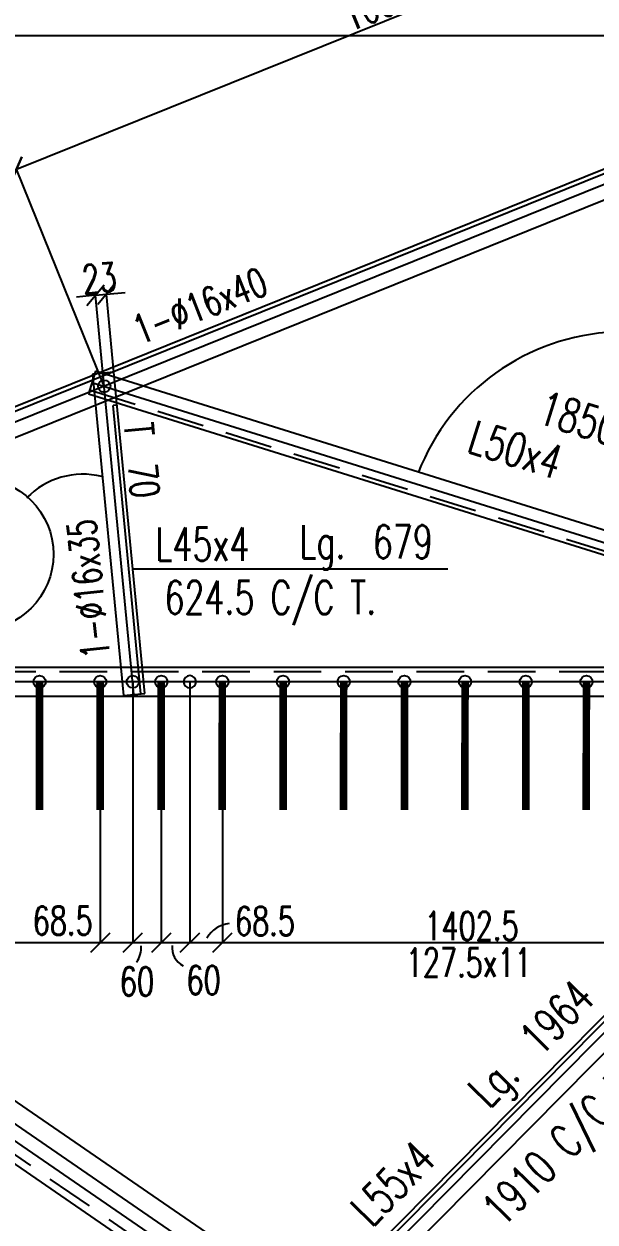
# Model space of a CAD drawing. Extents: x 610737 to 626957, y -3756 to 7724.
# Drawn here: x 616414 to 617614, y 2813 to 5333 of the extents above; entities that cross this region are included whole.
import ezdxf
from ezdxf.enums import TextEntityAlignment as Align

# ---------------------------------------------------------------- set-up
doc = ezdxf.new("R2010")
doc.units = 0
doc.header["$LTSCALE"] = 200
doc.header["$MEASUREMENT"] = 0
doc.linetypes.add('DASHED', pattern=[0.75, 0.5, -0.25])
doc.layers.get('0').update_dxf_attribs({"linetype": 'CONTINUOUS'})
for name, color, linetype in [('ASSI', 6, 'CONTINUOUS'), ('BOLLINI_1', 7, 'CONTINUOUS'), ('FORI', 2, 'CONTINUOUS'), ('LINEA_ANG', 2, 'CONTINUOUS'), ('LS', 7, 'CONTINUOUS'), ('QT_MPR', 7, 'CONTINUOUS'), ('TRAT-Y', 7, 'DASHED')]:
    doc.layers.add(name, color=color, linetype=linetype)
doc.styles.add('QUOTE', font='ROMANS8.SHX', dxfattribs={"width": 0.7})
doc.styles.add('RQL', font='ROMANS8.SHX', dxfattribs={"width": 0.7})
doc.styles.add('RS', font='ROMANS8.shx', dxfattribs={"width": 0.7})
doc.styles.get("Standard").update_dxf_attribs({"font": 'ROMANS8.SHX', "width": 0.7})
doc.dimstyles.new('TRATTO', dxfattribs={"dimscale": 0, "dimtxt": 60, "dimasz": 40, "dimexe": 0, "dimexo": 0, "dimgap": 5, "dimtad": 1, "dimrnd": 0.5, "dimdsep": 46, "dimtxsty": 'RS', "dimblk1": 'OBLIQUE', "dimblk2": 'OBLIQUE', "dimsah": 1, "dimcen": 0.09, "dimclrd": 2, "dimclre": 2, "dimclrt": 7, "dimadec": 0, "dimazin": 0, "dimtfac": 1, "dimtix": 1, "dimtmove": 2, "dimatfit": 3, "dimfxl": 1, "dimtolj": 1, "dimtzin": 0, "dimarcsym": 0})

# ---------------------------------------------------------------- blocks, each defined once
blk = doc.blocks.new('_OBLIQUE')
at = {"color": 0, "linetype": 'ByBlock'}
blk.add_line((-0.5, -0.5), (0.5, 0.5), dxfattribs=at)
blk = doc.blocks.new('*D20')
at = {"layer": 'LS', "color": 2, "lineweight": -2, "transparency": 16777216}
for p, q in [((613014.4, 5308.5), (613014.4, 6621.5)), ((613014.4, 6621.5), (618155.9, 6621.5)), ((618155.9, 5308.5), (618155.9, 6621.5))]:
    blk.add_line(p, q, dxfattribs=at)
at = {"layer": 'LS', "color": 2, "lineweight": -2, "transparency": 16777216, "xscale": 40, "yscale": 40, "zscale": 40, "rotation": 180}
blk.add_blockref('_OBLIQUE', (613014.4, 6621.5), dxfattribs=at)
at = {"layer": 'LS', "color": 2, "lineweight": -2, "transparency": 16777216, "xscale": 40, "yscale": 40, "zscale": 40}
blk.add_blockref('_OBLIQUE', (618155.9, 6621.5), dxfattribs=at)
at = {"layer": 'LS', "color": 7, "transparency": 16777216, "insert": (615585.2, 6659.3), "char_height": 60, "attachment_point": 5, "style": 'RS'}
blk.add_mtext('\\A1;5141.5 SUR TRUSQ. 75', dxfattribs=at)
blk = doc.blocks.new('ASSE98')
blk.add_line((0, 0), (1, 0))
at = {"color": 7, "style": 'QUOTE', "width": 0.5, "flags": 1}
for tag, p in [('TI', (1.38308, 6.82731)), ('DI_S', (1.38308, 6.42178)), ('D_S', (1.38308, 6.02092)), ('E_S', (1.38308, 5.68065)), ('NFORI', (1.36454, 5.29792)), ('ALAR', (1.36349, 4.93246)), ('FAM', (1.3775, 4.54645)), ('ALA', (1.38308, 4.19257)), ('DISP2', (1.38308, 3.84971)), ('DISP1', (1.38308, 3.50686)), ('PINZAF', (1.38308, 3.164)), ('PINZAI', (1.38308, 2.82114)), ('TRP', (1.38308, 2.47829)), ('NP', (1.38308, 2.13543)), ('SV', (1.38308, 1.79257)), ('PESO', (1.38308, 1.44971)), ('QUA', (1.38308, 1.10686)), ('LUN', (1.38308, 0.764)), ('PROF', (1.38308, 0.42114)), ('POS', (1.38308, 0.07829))]:
    blk.add_attdef(tag, p, '', height=0.2, dxfattribs=at)
at = {"color": 7, "flags": 1}
for tag, p in [('LAV1', (3.07431, 6.82847)), ('LAV2', (3.07431, 6.49513)), ('LAV3', (3.07431, 6.1618)), ('LAV4', (3.07431, 5.82847)), ('LAV5', (3.07431, 5.49513)), ('LAV6', (3.07431, 5.1618)), ('LAV7', (3.07431, 4.82847)), ('LAV8', (3.07431, 4.49513)), ('LAV9', (3.07431, 4.1618)), ('LAV10', (3.07431, 3.82847))]:
    blk.add_attdef(tag, p, '', height=0.2, dxfattribs=at)
blk = doc.blocks.new('16')
blk.add_circle((0, 0), 1)
blk = doc.blocks.new('*D27')
at = {"layer": 'QT_MPR', "color": 2, "lineweight": -2, "transparency": 16777216}
for p, q in [((614859.2, 4405.8), (616398.6, 5027.4)), ((616582.9, 4571), (616398.6, 5027.4)), ((615043.5, 3949.5), (614859.2, 4405.8))]:
    blk.add_line(p, q, dxfattribs=at)
at = {"layer": 'QT_MPR', "color": 2, "lineweight": -2, "transparency": 16777216, "xscale": 40, "yscale": 40, "zscale": 40}
for p, rotation in [((616398.6, 5027.4), 21.98638531622208), ((614859.2, 4405.8), 201.9863853162221)]:
    blk.add_blockref('_OBLIQUE', p, dxfattribs=dict(at, rotation=rotation))
at = {"layer": 'QT_MPR', "color": 7, "transparency": 16777216, "insert": (615615.8, 4749.1), "char_height": 60, "attachment_point": 5, "rotation": 21.9864, "style": 'RS'}
blk.add_mtext('\\A1;1660', dxfattribs=at)
blk = doc.blocks.new('*D28')
at = {"layer": 'QT_MPR', "color": 2, "lineweight": -2, "transparency": 16777216}
for p, q in [((616398.6, 5027.4), (617938, 5648.9)), ((618122.3, 5192.5), (617938, 5648.9)), ((616582.9, 4571), (616398.6, 5027.4))]:
    blk.add_line(p, q, dxfattribs=at)
at = {"layer": 'QT_MPR', "color": 2, "lineweight": -2, "transparency": 16777216, "xscale": 40, "yscale": 40, "zscale": 40}
for p, rotation in [((617938, 5648.9), 21.98638531622208), ((616398.6, 5027.4), 201.9863853162221)]:
    blk.add_blockref('_OBLIQUE', p, dxfattribs=dict(at, rotation=rotation))
at = {"layer": 'QT_MPR', "color": 7, "transparency": 16777216, "insert": (617155.2, 5370.6), "char_height": 60, "attachment_point": 5, "rotation": 21.9864, "style": 'RS'}
blk.add_mtext('\\A1;1660', dxfattribs=at)
blk = doc.blocks.new('*D44')
at = {"layer": 'QT_MPR', "color": 2, "lineweight": -2, "transparency": 16777216}
for p, q in [((616831.1, 3949.5), (616831.1, 3400.8)), ((618233.6, 3949.5), (618233.6, 3400.8)), ((618233.6, 3400.8), (616831.1, 3400.8))]:
    blk.add_line(p, q, dxfattribs=at)
at = {"layer": 'QT_MPR', "color": 2, "lineweight": -2, "transparency": 16777216, "xscale": 40, "yscale": 40, "zscale": 40}
for p, rotation in [((616831.1, 3400.8), 179.9999999999988), ((618233.6, 3400.8), 359.9999999999989)]:
    blk.add_blockref('_OBLIQUE', p, dxfattribs=dict(at, rotation=rotation))
at = {"layer": 'QT_MPR', "color": 7, "transparency": 16777216, "insert": (617348.7, 3359), "char_height": 60, "attachment_point": 5, "style": 'RS'}
blk.add_mtext('\\A1;127.5x11', dxfattribs=at)
blk = doc.blocks.new('*D45')
at = {"layer": 'QT_MPR', "color": 2, "lineweight": -2, "transparency": 16777216}
for p, q in [((616831.1, 3949.5), (616831.1, 3400.8)), ((618233.6, 3949.5), (618233.6, 3400.8)), ((618233.6, 3400.8), (616831.1, 3400.8))]:
    blk.add_line(p, q, dxfattribs=at)
at = {"layer": 'QT_MPR', "color": 2, "lineweight": -2, "transparency": 16777216, "xscale": 40, "yscale": 40, "zscale": 40}
for p, rotation in [((616831.1, 3400.8), 179.9999999999988), ((618233.6, 3400.8), 359.9999999999989)]:
    blk.add_blockref('_OBLIQUE', p, dxfattribs=dict(at, rotation=rotation))
at = {"layer": 'QT_MPR', "color": 7, "transparency": 16777216, "insert": (617354.7, 3435.8), "char_height": 60, "attachment_point": 5, "style": 'RS'}
blk.add_mtext('\\A1;1402.5', dxfattribs=at)
blk = doc.blocks.new('*D46')
at = {"layer": 'QT_MPR', "color": 2, "lineweight": -2, "transparency": 16777216}
for p, q in [((616762.8, 3949.5), (616762.8, 3400.8)), ((616831.1, 3949.5), (616831.1, 3400.8)), ((616831.1, 3400.8), (616762.8, 3400.8))]:
    blk.add_line(p, q, dxfattribs=at)
at = {"layer": 'QT_MPR', "color": 2, "lineweight": -2, "transparency": 16777216, "xscale": 40, "yscale": 40, "zscale": 40}
for p, rotation in [((616762.8, 3400.8), 179.9999999999988), ((616831.1, 3400.8), 359.9999999999989)]:
    blk.add_blockref('_OBLIQUE', p, dxfattribs=dict(at, rotation=rotation))
at = {"layer": 'QT_MPR', "color": 7, "transparency": 16777216, "insert": (616920.7, 3446), "char_height": 60, "attachment_point": 5, "style": 'RS'}
blk.add_mtext('\\A1;68.5', dxfattribs=at)
blk = doc.blocks.new('*D47')
at = {"layer": 'QT_MPR', "color": 2, "lineweight": -2, "transparency": 16777216}
for p, q in [((616702.8, 3949.5), (616702.8, 3400.8)), ((616762.8, 3949.5), (616762.8, 3400.8)), ((616762.8, 3400.8), (616702.8, 3400.8))]:
    blk.add_line(p, q, dxfattribs=at)
at = {"layer": 'QT_MPR', "color": 2, "lineweight": -2, "transparency": 16777216, "xscale": 40, "yscale": 40, "zscale": 40}
for p, rotation in [((616702.8, 3400.8), 179.9999999999988), ((616762.8, 3400.8), 359.9999999999989)]:
    blk.add_blockref('_OBLIQUE', p, dxfattribs=dict(at, rotation=rotation))
at = {"layer": 'QT_MPR', "color": 7, "transparency": 16777216, "insert": (616791.7, 3322), "char_height": 60, "attachment_point": 5, "style": 'RS'}
blk.add_mtext('\\A1;60', dxfattribs=at)
blk = doc.blocks.new('*D48')
at = {"layer": 'QT_MPR', "color": 2, "lineweight": -2, "transparency": 16777216}
for p, q in [((616642.8, 3949.5), (616642.8, 3400.8)), ((616702.8, 3949.5), (616702.8, 3400.8)), ((616702.8, 3400.8), (616642.8, 3400.8))]:
    blk.add_line(p, q, dxfattribs=at)
at = {"layer": 'QT_MPR', "color": 2, "lineweight": -2, "transparency": 16777216, "xscale": 40, "yscale": 40, "zscale": 40}
for p, rotation in [((616642.8, 3400.8), 179.9999999999988), ((616702.8, 3400.8), 359.9999999999989)]:
    blk.add_blockref('_OBLIQUE', p, dxfattribs=dict(at, rotation=rotation))
at = {"layer": 'QT_MPR', "color": 7, "transparency": 16777216, "insert": (616651.7, 3319), "char_height": 60, "attachment_point": 5, "style": 'RS'}
blk.add_mtext('\\A1;60', dxfattribs=at)
blk = doc.blocks.new('*D49')
at = {"layer": 'QT_MPR', "color": 2, "lineweight": -2, "transparency": 16777216}
for p, q in [((616574.5, 3949.5), (616574.5, 3400.8)), ((616642.8, 3949.5), (616642.8, 3400.8)), ((616642.8, 3400.8), (616574.5, 3400.8))]:
    blk.add_line(p, q, dxfattribs=at)
at = {"layer": 'QT_MPR', "color": 2, "lineweight": -2, "transparency": 16777216, "xscale": 40, "yscale": 40, "zscale": 40}
for p, rotation in [((616574.5, 3400.8), 179.9999999999988), ((616642.8, 3400.8), 359.9999999999989)]:
    blk.add_blockref('_OBLIQUE', p, dxfattribs=dict(at, rotation=rotation))
at = {"layer": 'QT_MPR', "color": 7, "transparency": 16777216, "insert": (616495.7, 3447), "char_height": 60, "attachment_point": 5, "style": 'RS'}
blk.add_mtext('\\A1;68.5', dxfattribs=at)
blk = doc.blocks.new('*D50')
at = {"layer": 'QT_MPR', "color": 2, "lineweight": -2, "transparency": 16777216}
for p, q in [((615172, 3949.5), (615172, 3400.8)), ((616574.5, 3949.5), (616574.5, 3400.8)), ((616574.5, 3400.8), (615172, 3400.8))]:
    blk.add_line(p, q, dxfattribs=at)
at = {"layer": 'QT_MPR', "color": 2, "lineweight": -2, "transparency": 16777216, "xscale": 40, "yscale": 40, "zscale": 40}
for p, rotation in [((615172, 3400.8), 179.9999999999988), ((616574.5, 3400.8), 359.9999999999989)]:
    blk.add_blockref('_OBLIQUE', p, dxfattribs=dict(at, rotation=rotation))
at = {"layer": 'QT_MPR', "color": 7, "transparency": 16777216, "insert": (615511.7, 3352), "char_height": 60, "attachment_point": 5, "style": 'RS'}
blk.add_mtext('\\A1;127.5x11', dxfattribs=at)
blk = doc.blocks.new('*D51')
at = {"layer": 'QT_MPR', "color": 2, "lineweight": -2, "transparency": 16777216}
for p, q in [((615172, 3949.5), (615172, 3400.8)), ((616574.5, 3949.5), (616574.5, 3400.8)), ((616574.5, 3400.8), (615172, 3400.8))]:
    blk.add_line(p, q, dxfattribs=at)
at = {"layer": 'QT_MPR', "color": 2, "lineweight": -2, "transparency": 16777216, "xscale": 40, "yscale": 40, "zscale": 40}
for p, rotation in [((615172, 3400.8), 179.9999999999988), ((616574.5, 3400.8), 359.9999999999989)]:
    blk.add_blockref('_OBLIQUE', p, dxfattribs=dict(at, rotation=rotation))
at = {"layer": 'QT_MPR', "color": 7, "transparency": 16777216, "insert": (615487.7, 3435.8), "char_height": 60, "attachment_point": 5, "style": 'RS'}
blk.add_mtext('\\A1;1402.5', dxfattribs=at)
blk = doc.blocks.new('*D129')
at = {"layer": 'LS', "color": 2, "lineweight": -2, "transparency": 16777216}
for p, q in [((616564.5, 4762.2), (616524.6, 4758.3)), ((616564.5, 4762.2), (616587.4, 4764.4)), ((616582.9, 4571), (616564.5, 4762.2)), ((616587.4, 4764.4), (616627.2, 4768.2)), ((616603.1, 4600.7), (616587.4, 4764.4))]:
    blk.add_line(p, q, dxfattribs=at)
at = {"layer": 'LS', "color": 2, "lineweight": -2, "transparency": 16777216, "xscale": 40, "yscale": 40, "zscale": 40}
for p, rotation in [((616564.5, 4762.2), 5.505885908999986), ((616587.4, 4764.4), 185.505885909)]:
    blk.add_blockref('_OBLIQUE', p, dxfattribs=dict(at, rotation=rotation))
at = {"layer": 'LS', "color": 7, "transparency": 16777216, "insert": (616572.6, 4798.1), "char_height": 60, "attachment_point": 5, "rotation": 5.5059, "style": 'RS'}
blk.add_mtext('\\A1;23', dxfattribs=at)
blk = doc.blocks.new('*D135')
at = {"layer": 'QT_MPR', "color": 2, "lineweight": -2, "transparency": 16777216}
for p, q in [((615043.5, 3949.5), (614584.1, 3281.4)), ((616560.2, 1922.4), (614584.1, 3281.4)), ((617019.6, 2590.4), (616560.2, 1922.4))]:
    blk.add_line(p, q, dxfattribs=at)
at = {"layer": 'QT_MPR', "color": 2, "lineweight": -2, "transparency": 16777216, "xscale": 40, "yscale": 40, "zscale": 40}
for p, rotation in [((614584.1, 3281.4), 145.4833869201743), ((616560.2, 1922.4), 325.4833869201743)]:
    blk.add_blockref('_OBLIQUE', p, dxfattribs=dict(at, rotation=rotation))
at = {"layer": 'QT_MPR', "color": 7, "transparency": 16777216, "insert": (615592, 2630.7), "char_height": 60, "attachment_point": 5, "rotation": 325.4834, "style": 'RS'}
blk.add_mtext('\\A1;2398', dxfattribs=at)
blk = doc.blocks.new('bull')
at = {"style": 'RS', "width": 0.7, "flags": 1}
for tag, p in [('NN', (-12.25, 0)), ('DIAMETRO', (0, -4.86)), ('SERRAGGIO', (0, -9.71)), ('LUNGHEZZA', (0, -14.57)), ('NB', (0, -19.43)), ('TIPO', (0, -24.12)), ('EL', (-0.14, -29))]:
    blk.add_attdef(tag, p, '', height=3, dxfattribs=at)
at = {"style": 'RS', "width": 0.7}
blk.add_attdef('BULLONE', (0, 0), '', height=3, dxfattribs=at)
blk = doc.blocks.new('xxx')
blk.add_circle((0, 0), 8)
at = {"color": 3, "style": 'RQL', "width": 0.7}
blk.add_attdef('POS', text='', height=4, dxfattribs=at).set_placement((0, 0), align=Align.MIDDLE)
at = {"color": 3, "style": 'RQL', "width": 0.7, "flags": 1}
blk.add_attdef('POS1', (-0.39, -5.42), '', height=2, dxfattribs=at)
at = {"style": 'RQL', "width": 0.7, "flags": 1}
blk.add_attdef('TIPO', (-0.39, -8.66), '', height=2, dxfattribs=at)

msp = doc.modelspace()

# ---------------------------------------------------------------- linework, layer by layer
at = {"layer": 'ASSI', "color": 2}
msp.add_line((613014.4, 5308.467), (618155.939, 5308.467), dxfattribs=at)
at = {"layer": 'LINEA_ANG'}
for p, q in [((618769.828, 1435.369), (613258.346, 5225.659)), ((618136.101, 5230.449), (615007.482, 3967.27)), ((613122.683, 5185.454), (618756.111, 1311.301)), ((615029.945, 3911.634), (618158.564, 5174.813)), ((616564.595, 4602.914), (616549.657, 4555.197)), ((616603.14, 4600.654), (616558.348, 4596.336)), ((616558.348, 4596.336), (616623.496, 3920.469)), ((618382.596, 4033.795), (616564.595, 4602.914)), ((616668.289, 3924.787), (616603.14, 4600.654)), ((616549.657, 4555.197), (618367.659, 3986.078)), ((616609.856, 4530.977), (616601.396, 4530.162)), ((618363.208, 3986.233), (616983.025, 2588.954)), ((618389.02, 3979.455), (615016.02, 3979.455)), ((617022.154, 2550.303), (618402.338, 3947.582)), ((615016.02, 3919.455), (618389.02, 3919.455)), ((616623.496, 3920.469), (616668.289, 3924.787))]:
    msp.add_line(p, q, dxfattribs=at)
at = {"layer": 'LINEA_ANG', "color": 2}
for p, q in [((618139.47, 5222.104), (615010.852, 3958.925)), ((616659.828, 3923.971), (616601.396, 4530.162)), ((618369.611, 3979.908), (616989.428, 2582.629))]:
    msp.add_line(p, q, dxfattribs=at)
at = {"layer": 'LS', "color": 6}
for p, q in [((613014.4, 5308.467), (618942.092, 1231.946)), ((617304.704, 4186), (616643.11, 4186)), ((618732.379, 1412.577), (614843.537, 4086.964))]:
    msp.add_line(p, q, dxfattribs=at)
at = {"layer": 'LS', "color": 6, "const_width": 16}
for points in [[(616446.99, 3949.455), (616446.99, 3679.455)], [(616702.804, 3949.455), (616702.804, 3679.455)], [(616958.619, 3949.455), (616958.619, 3679.455)], [(617213.619, 3949.455), (617213.619, 3679.455)], [(617468.619, 3949.455), (617468.619, 3679.455)]]:
    msp.add_lwpolyline(points, dxfattribs=at)
at = {"layer": 'LS', "color": 2, "linetype": 'DASHED', "const_width": 16}
for points in [[(616574.49, 3949.455), (616574.16, 3679.456)], [(616831.119, 3949.455), (616830.788, 3679.456)], [(617086.119, 3949.455), (617085.788, 3679.456)], [(617341.119, 3949.455), (617340.788, 3679.456)], [(617596.119, 3949.455), (617595.788, 3679.456)]]:
    msp.add_lwpolyline(points, dxfattribs=at)
at = {"layer": 'LS', "color": 6}
for centre, radius, start, end in [((617675.846, 4220.772), 464.665, 92.484499, 158.774371), ((616537.989, 4220.565), 165.277, 76.096239, 135.698741), ((616851.251, 3381.461), 59.797, 95.322844, 151.492805), ((616609.561, 3390.571), 51.258, 323.3856, 3.835319), ((616767.708, 3389.816), 42.323, 172.964682, 243.31852)]:
    msp.add_arc(centre, radius, start, end, dxfattribs=at)
at = {"layer": 'TRAT-Y'}
for p, q in [((613131.749, 5198.638), (618765.177, 1324.485)), ((616552.197, 4563.309), (618370.198, 3994.19)), ((618389.02, 3970.455), (615016.02, 3970.455))]:
    msp.add_line(p, q, dxfattribs=at)

# ---------------------------------------------------------------- block references
at = {"layer": 'ASSI'}
for p, xscale, rotation in [((618147.332, 5202.631), 3374, 201.9863853162221), ((613122.683, 5185.454), 6837, 325.4833869201743), ((618389.02, 3949.455), 3373, 179.9999999999987)]:
    msp.add_blockref('ASSE98', p, dxfattribs=dict(at, xscale=xscale, rotation=rotation))
ref = msp.add_blockref('ASSE98', (616645.395, 3922.58), dxfattribs=dict(at, xscale=679, rotation=95.50588590875066))
ref.add_attrib('PROF', 'L45x4', (616690.447, 4203.791), dxfattribs={"layer": '0', "color": 2, "height": 70, "style": 'QUOTE', "width": 0.7})
ref.add_attrib('LUN', '679', (617147.314, 4208.791), dxfattribs={"layer": '0', "color": 2, "height": 70, "style": 'QUOTE', "width": 0.7})
ref.add_attrib('PESO', '624.5 C/C T.', (616709.447, 4091.791), dxfattribs={"layer": '0', "color": 2, "height": 70, "style": 'QUOTE', "width": 0.7})
ref.add_attrib('SV', 'Lg.', (616993.18, 4208.791), dxfattribs={"layer": '0', "color": 2, "height": 70, "style": 'QUOTE', "width": 0.7})
ref.add_attrib('LAV1', 'T  70', (616624.359, 4491.309), dxfattribs={"layer": '0', "color": 254, "height": 60, "rotation": 275.505886, "width": 0.7})
ref = msp.add_blockref('ASSE98', (616557.126, 4579.055), dxfattribs=dict(at, xscale=1905, rotation=342.6174510168051))
ref.add_attrib('PROF', 'L50x4', (617342.587, 4433.891), dxfattribs={"layer": '0', "color": 2, "height": 70, "rotation": 342.617451, "style": 'QUOTE', "width": 0.7})
ref.add_attrib('LUN', '1905', (617824.397, 4283.062), dxfattribs={"layer": '0', "color": 2, "height": 70, "rotation": 342.617451, "style": 'QUOTE', "width": 0.7})
ref.add_attrib('PESO', '1850.5 C/C T.', (617490.408, 4494.831), dxfattribs={"layer": '0', "color": 2, "height": 70, "rotation": 342.617451, "style": 'QUOTE', "width": 0.7})
ref.add_attrib('SV', 'Lg.', (617677.303, 4329.109), dxfattribs={"layer": '0', "color": 2, "height": 70, "rotation": 342.617451, "style": 'QUOTE', "width": 0.7})
ref = msp.add_blockref('ASSE98', (618380.994, 3968.664), dxfattribs=dict(at, xscale=1964, rotation=225.3526654755436))
ref.add_attrib('PROF', 'L55x4', (617144.834, 2800.168), dxfattribs={"layer": '0', "color": 2, "height": 70, "rotation": 45.352665, "style": 'QUOTE', "width": 0.7})
ref.add_attrib('LUN', '1964', (617499.625, 3159.353), dxfattribs={"layer": '0', "color": 2, "height": 70, "rotation": 45.352665, "style": 'QUOTE', "width": 0.7})
ref.add_attrib('PESO', '1910 C/C T.', (617420.596, 2799.887), dxfattribs={"layer": '0', "color": 2, "height": 70, "rotation": 45.352665, "style": 'QUOTE', "width": 0.7})
ref.add_attrib('SV', 'Lg.', (617391.309, 3049.696), dxfattribs={"layer": '0', "color": 2, "height": 70, "rotation": 45.352665, "style": 'QUOTE', "width": 0.7})
at = {"layer": 'BOLLINI_1', "xscale": 19.99799999950235, "yscale": 19.99799999950235, "zscale": 19.99799999950235}
msp.add_blockref('xxx', (616316.322, 4217.537), dxfattribs=at).add_auto_attribs({'POS': '625'})
at = {"layer": 'FORI'}
for p, xscale, yscale, zscale, rotation in [((616582.893, 4570.989), 13, 13, 13, 354.587717412), ((616446.99, 3949.455), 13.00000000000001, 13.00000000000001, 13.00000000000001, 0.001922885999996471), ((616574.49, 3949.455), 13, 13, 13, 0.09178720199999989), ((616642.804, 3949.455), 13, 13, 13, 354.6778698089999), ((616702.804, 3949.455), 13, 13, 13, 354.6778698089999), ((616762.804, 3949.455), -13, 13, 13, 5.322130191000074), ((616831.119, 3949.455), 13.00000000000001, 13.00000000000001, 13.00000000000001, 0.001922885999996472), ((616958.619, 3949.455), 13.00000000000001, 13.00000000000001, 13.00000000000001, 0.001922885999996472), ((617086.119, 3949.455), 13.00000000000001, 13.00000000000001, 13.00000000000001, 0.001922885999996472), ((617213.619, 3949.455), 13.00000000000001, 13.00000000000001, 13.00000000000001, 0.001922885999996472), ((617341.119, 3949.455), 13.00000000000001, 13.00000000000001, 13.00000000000001, 0.001922885999996472), ((617468.619, 3949.455), 13.00000000000001, 13.00000000000001, 13.00000000000001, 0.001922885999996472), ((617596.119, 3949.455), 13.00000000000001, 13.00000000000001, 13.00000000000001, 0.001922885999996472)]:
    msp.add_blockref('16', p, dxfattribs=dict(at, xscale=xscale, yscale=yscale, zscale=zscale, rotation=rotation))
at = {"layer": 'LS', "color": 7, "xscale": 20, "yscale": 20, "zscale": 20}
for p, rotation, values in [((616658.704, 4658), 21.69510946079689, {'BULLONE': '1-%%c16x40                '}), ((616595.704, 4002), 96.1322224976793, {'BULLONE': '1-%%c16x35                '})]:
    msp.add_blockref('bull', p, dxfattribs=dict(at, rotation=rotation)).add_auto_attribs(values)

# ---------------------------------------------------------------- dimensions: what is measured, and where the dimension line sits
at = {"layer": 'LS'}
dim = msp.add_linear_dim(base=(618155.939, 6621.48), p1=(613014.4, 5308.467), p2=(618155.939, 5308.467), text='<> SUR TRUSQ. 75', dimstyle='TRATTO', override={"dimscale": 1}, dxfattribs=at)
dim.commit()
dim.dimension.update_dxf_attribs({"geometry": '*D20', "text_midpoint": (615585.17, 6659.337)})
dim = msp.add_linear_dim(base=(616587.357, 4764.388), p1=(616582.893, 4570.989), p2=(616603.14, 4600.654), angle=5.505886, text='23', dimstyle='TRATTO', override={"dimscale": 1}, dxfattribs=at)
dim.commit()
dim.dimension.update_dxf_attribs({"geometry": '*D129', "text_midpoint": (616572.552, 4798.123)})
at = {"layer": 'QT_MPR'}
for base, p1, p2, angle, text, picture, middle in [((617938.033, 5648.902), (616582.893, 4570.989), (618122.296, 5192.523), 21.986385, '1660', '*D28', (617155.228, 5370.59)), ((614584.052, 3281.384), (617019.636, 2590.444), (615043.49, 3949.455), 325.483387, '2398', '*D135', (615591.958, 2630.717))]:
    dim = msp.add_linear_dim(base=base, p1=p1, p2=p2, angle=angle, text=text, dimstyle='TRATTO', override={"dimscale": 1}, dxfattribs=at)
    dim.commit()
    dim.dimension.update_dxf_attribs({"geometry": picture, "text_midpoint": middle, "dimtype": 128})
dim = msp.add_linear_dim(base=(616398.63, 5027.368), p1=(615043.49, 3949.455), p2=(616582.893, 4570.989), angle=21.986385, dimstyle='TRATTO', override={"dimscale": 1}, dxfattribs=at)
dim.commit()
dim.dimension.update_dxf_attribs({"geometry": '*D27', "text_midpoint": (615615.825, 4749.056), "dimtype": 128})
for base, p1, p2, text, picture, middle in [((615171.99, 3400.779), (616574.49, 3949.455), (615171.99, 3949.455), '127.5x11', '*D50', (615511.704, 3352)), ((615171.99, 3400.779), (616574.49, 3949.455), (615171.99, 3949.455), '1402.5', '*D51', (615487.704, 3435.779)), ((616574.49, 3400.779), (616642.804, 3949.455), (616574.49, 3949.455), '68.5', '*D49', (616495.704, 3447)), ((616642.804, 3400.779), (616702.804, 3949.455), (616642.804, 3949.455), '60', '*D48', (616651.704, 3319)), ((616702.804, 3400.779), (616762.804, 3949.455), (616702.804, 3949.455), '60', '*D47', (616791.704, 3322)), ((616831.119, 3400.779), (618233.619, 3949.455), (616831.119, 3949.455), '127.5x11', '*D44', (617348.704, 3359)), ((616831.119, 3400.779), (618233.619, 3949.455), (616831.119, 3949.455), '1402.5', '*D45', (617354.704, 3435.779))]:
    dim = msp.add_linear_dim(base=base, p1=p1, p2=p2, text=text, dimstyle='TRATTO', override={"dimscale": 1}, dxfattribs=at)
    dim.commit()
    dim.dimension.update_dxf_attribs({"geometry": picture, "text_midpoint": middle, "dimtype": 128})
dim = msp.add_linear_dim(base=(616762.8043, 3400.7786), p1=(616831.1186, 3949.4554), p2=(616762.8043, 3949.4554), dimstyle='TRATTO', override={"dimscale": 1}, dxfattribs=at)
dim.commit()
dim.dimension.update_dxf_attribs({"geometry": '*D46', "text_midpoint": (616920.7036, 3446), "dimtype": 128})

doc.saveas('drawing.dxf')
